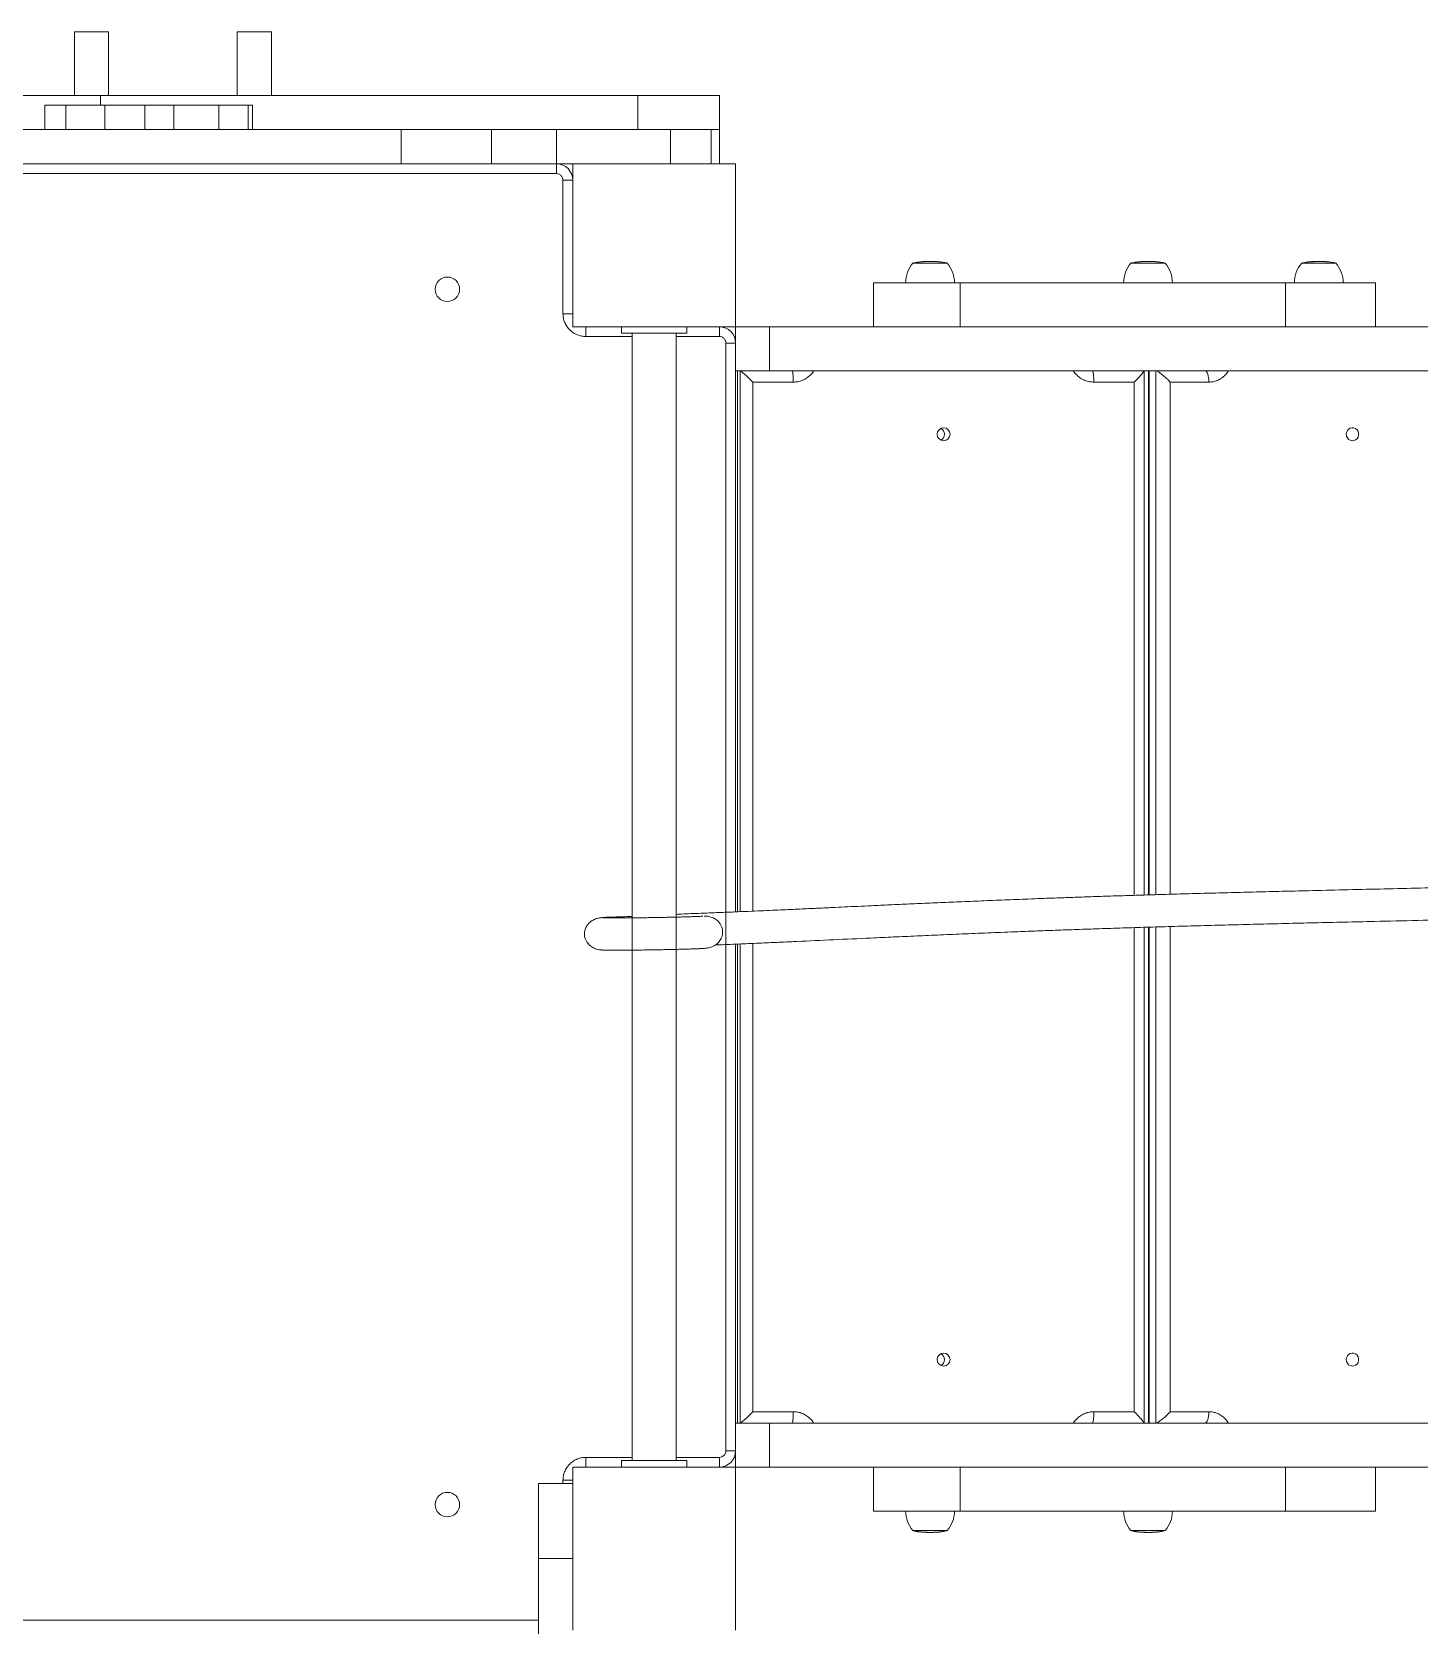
# Model space of a CAD drawing. Header units: millimetres. Extents: x -8465 to 5258, y -4560 to 4592.
# Drawn here: x 256 to 1108, y 2200 to 3178 of the extents above; entities that cross this region are included whole.
import ezdxf

# ---------------------------------------------------------------- set-up
doc = ezdxf.new("R2010")
doc.units = ezdxf.units.MM
doc.layers.add('DIKOM_ОБЪЕКТ', color=7, linetype='Continuous')

msp = doc.modelspace()

# ---------------------------------------------------------------- linework, layer by layer
at = {"layer": 'DIKOM_ОБЪЕКТ', "color": 7, "linetype": 'Continuous', "lineweight": 15}
for p, q in [((303.028, 3178.129), (282.028, 3178.129)), ((282.028, 3139.129), (282.028, 3178.129)), ((303.028, 3139.129), (303.028, 3178.129)), ((403.028, 3178.129), (382.028, 3178.129)), ((382.028, 3139.129), (382.028, 3178.129)), ((403.028, 3139.129), (403.028, 3178.129)), ((298.028, 3139.129), (248.028, 3139.129)), ((263.771, 3133.129), (263.771, 3118.129)), ((263.771, 3133.129), (276.843, 3133.129)), ((276.843, 3133.129), (276.843, 3118.129)), ((276.843, 3133.129), (300.632, 3133.129)), ((298.028, 3139.129), (628.028, 3139.129)), ((298.028, 3133.129), (298.028, 3139.129)), ((300.632, 3133.129), (300.632, 3118.129)), ((300.632, 3133.129), (325.19, 3133.129)), ((325.19, 3133.129), (325.19, 3118.129)), ((325.19, 3133.129), (343.059, 3133.129)), ((343.059, 3133.129), (343.059, 3118.129)), ((343.059, 3133.129), (370.773, 3133.129)), ((370.773, 3133.129), (370.773, 3118.129)), ((370.773, 3133.129), (388.66, 3133.129)), ((388.66, 3133.129), (388.66, 3118.129)), ((388.66, 3133.129), (391.349, 3133.129)), ((391.349, 3118.129), (391.349, 3133.129)), ((628.028, 3118.129), (628.028, 3139.129)), ((678.028, 3139.129), (628.028, 3139.129)), ((678.028, 3118.129), (678.028, 3139.129)), ((482.757, 3118.129), (-6.701, 3118.129)), ((482.757, 3097.129), (482.757, 3118.129)), ((482.757, 3118.129), (538.028, 3118.129)), ((538.028, 3097.129), (538.028, 3118.129)), ((578.028, 3118.129), (538.028, 3118.129)), ((578.028, 3097.129), (578.028, 3118.129)), ((578.028, 3118.129), (648.028, 3118.129)), ((648.028, 3097.129), (648.028, 3118.129)), ((648.028, 3118.129), (673.028, 3118.129)), ((678.028, 3118.129), (673.028, 3118.129)), ((673.028, 3097.129), (673.028, 3118.129)), ((678.028, 3097.129), (678.028, 3118.129)), ((578.028, 3091.129), (-101.972, 3091.129)), ((482.757, 3097.129), (-6.701, 3097.129)), ((482.757, 3097.129), (538.028, 3097.129)), ((578.028, 3097.129), (538.028, 3097.129)), ((578.028, 3097.129), (588.028, 3097.129)), ((578.028, 3091.129), (578.028, 3097.129)), ((588.028, 3097.129), (588.028, 2997.129)), ((688.028, 3097.129), (588.028, 3097.129)), ((688.028, 2997.129), (688.028, 3097.129)), ((582.028, 3005.129), (582.028, 3087.129)), ((582.028, 3087.129), (588.028, 3087.129)), ((818.211, 3036.129), (796.611, 3036.129)), ((799.46, 3036.673), (799.911, 3036.741)), ((799.897, 3036.665), (799.541, 3036.672)), ((800.522, 3036.758), (799.897, 3036.665)), ((799.911, 3036.741), (799.911, 3036.667)), ((799.999, 3036.743), (800.276, 3036.75)), ((800.276, 3036.75), (800.285, 3036.752)), ((800.276, 3036.75), (800.276, 3036.721)), ((800.285, 3036.752), (800.738, 3036.839)), ((800.285, 3036.752), (800.285, 3036.722)), ((801.053, 3036.895), (800.522, 3036.758)), ((800.908, 3036.872), (801.007, 3036.883)), ((802.531, 3036.989), (801.401, 3036.935)), ((801.783, 3036.956), (802.703, 3037.025)), ((802.717, 3037.026), (802.473, 3037.021)), ((803.234, 3037.048), (802.531, 3036.989)), ((802.594, 3037.038), (802.797, 3037.054)), ((802.703, 3037.025), (802.717, 3037.026)), ((802.703, 3037.025), (802.703, 3037.004)), ((802.717, 3037.026), (802.717, 3037.005)), ((802.797, 3037.054), (802.797, 3037.011)), ((802.931, 3037.052), (803.234, 3037.048)), ((804.052, 3037.137), (804.082, 3037.14)), ((806.393, 3037.182), (805.936, 3037.182)), ((806.753, 3037.182), (806.393, 3037.182)), ((807.813, 3037.182), (806.753, 3037.182)), ((806.935, 3037.181), (807.197, 3037.181)), ((808.864, 3037.182), (807.813, 3037.182)), ((808.721, 3037.181), (809.015, 3037.182)), ((810.269, 3037.145), (809.818, 3037.158)), ((811.532, 3037.083), (811.081, 3037.109)), ((811.36, 3037.086), (811.532, 3037.083)), ((814.593, 3036.788), (813.846, 3036.883)), ((815.095, 3036.71), (813.89, 3036.871)), ((814.979, 3036.712), (815.095, 3036.71)), ((952.053, 3036.129), (930.453, 3036.129)), ((933.306, 3036.673), (933.757, 3036.741)), ((933.721, 3036.665), (933.389, 3036.672)), ((934.347, 3036.758), (933.721, 3036.665)), ((933.757, 3036.741), (933.757, 3036.67)), ((933.846, 3036.743), (934.104, 3036.75)), ((934.104, 3036.75), (934.113, 3036.752)), ((934.104, 3036.75), (934.104, 3036.722)), ((934.113, 3036.752), (934.571, 3036.837)), ((934.113, 3036.752), (934.113, 3036.723)), ((934.893, 3036.895), (934.347, 3036.758)), ((934.755, 3036.872), (934.839, 3036.882)), ((935.193, 3036.93), (935.191, 3036.929)), ((936.357, 3036.989), (935.242, 3036.935)), ((935.641, 3036.957), (936.533, 3037.025)), ((936.547, 3037.026), (936.318, 3037.021)), ((937.061, 3037.048), (936.357, 3036.989)), ((936.432, 3037.038), (936.645, 3037.054)), ((936.533, 3037.025), (936.547, 3037.026)), ((936.533, 3037.025), (936.533, 3037.004)), ((936.547, 3037.026), (936.547, 3037.005)), ((936.645, 3037.054), (936.645, 3037.013)), ((936.776, 3037.052), (937.061, 3037.048)), ((937.89, 3037.137), (937.923, 3037.14)), ((940.228, 3037.182), (939.778, 3037.182)), ((940.587, 3037.182), (940.228, 3037.182)), ((941.647, 3037.182), (940.587, 3037.182)), ((940.786, 3037.181), (941.047, 3037.181)), ((942.707, 3037.182), (941.634, 3037.182)), ((942.56, 3037.181), (942.857, 3037.182)), ((944.101, 3037.145), (943.65, 3037.158)), ((945.365, 3037.083), (944.914, 3037.109)), ((945.199, 3037.086), (945.365, 3037.083)), ((948.431, 3036.788), (947.683, 3036.883)), ((948.931, 3036.71), (947.725, 3036.871)), ((948.815, 3036.712), (948.931, 3036.71)), ((1056.879, 3036.129), (1035.279, 3036.129)), ((1038.366, 3036.665), (1038.261, 3036.67)), ((1038.313, 3036.69), (1038.656, 3036.741)), ((1038.996, 3036.758), (1038.366, 3036.665)), ((1038.656, 3036.741), (1038.656, 3036.708)), ((1038.716, 3036.745), (1038.794, 3036.75)), ((1038.794, 3036.75), (1038.803, 3036.752)), ((1038.794, 3036.75), (1038.794, 3036.728)), ((1038.803, 3036.752), (1039.275, 3036.818)), ((1038.803, 3036.752), (1038.803, 3036.729)), ((1039.642, 3036.88), (1038.996, 3036.758)), ((1041.019, 3036.989), (1040.204, 3036.942)), ((1040.635, 3036.971), (1041.233, 3037.025)), ((1041.726, 3037.048), (1041.019, 3036.989)), ((1041.108, 3037.019), (1041.562, 3037.054)), ((1041.248, 3037.026), (1041.174, 3037.022)), ((1041.233, 3037.025), (1041.248, 3037.026)), ((1041.233, 3037.025), (1041.233, 3037.007)), ((1041.248, 3037.026), (1041.248, 3037.008)), ((1041.562, 3037.054), (1041.562, 3037.034)), ((1041.629, 3037.052), (1041.726, 3037.048)), ((1042.688, 3036.629), (1042.688, 3037.137)), ((1044.982, 3037.182), (1044.604, 3037.182)), ((1045.322, 3037.182), (1045.084, 3037.182)), ((1046.381, 3037.182), (1045.322, 3037.182)), ((1045.728, 3037.181), (1045.969, 3037.181)), ((1047.548, 3037.182), (1046.545, 3037.182)), ((1048.809, 3037.145), (1048.355, 3037.158)), ((1048.377, 3037.157), (1048.645, 3037.15)), ((1050.081, 3037.083), (1049.627, 3037.109)), ((1050.002, 3037.087), (1050.081, 3037.083)), ((1051.135, 3037.028), (1051.148, 3037.026)), ((1053.194, 3036.788), (1052.442, 3036.883)), ((1052.442, 3036.866), (1052.442, 3036.883)), ((1053.668, 3036.71), (1052.455, 3036.871)), ((1053.141, 3036.79), (1053.194, 3036.788)), ((1053.596, 3036.714), (1053.668, 3036.71)), ((772.602, 3024.129), (772.602, 2997.129)), ((772.602, 3024.129), (825.9, 3024.129)), ((825.9, 2997.129), (825.9, 3024.129)), ((825.9, 3024.129), (1025.705, 3024.129)), ((1025.705, 3024.129), (1025.705, 2997.129)), ((1025.705, 3024.129), (1080.888, 3024.129)), ((1080.888, 2997.129), (1080.888, 3024.129)), ((582.028, 3005.129), (588.028, 3005.129)), ((588.028, 2997.129), (688.028, 2997.129)), ((596.028, 2991.129), (596.028, 2997.129)), ((618.028, 2993.129), (618.028, 2997.129)), ((658.028, 2993.129), (618.028, 2993.129)), ((624.528, 2993.129), (624.528, 2301.129)), ((651.528, 2301.129), (651.528, 2993.129)), ((658.028, 2993.129), (658.028, 2997.129)), ((678.028, 2991.129), (678.028, 2997.129)), ((688.028, 2997.129), (688.028, 2970.129)), ((708.837, 2997.129), (688.028, 2997.129)), ((708.837, 2997.129), (708.837, 2970.129)), ((1910.374, 2997.129), (708.837, 2997.129)), ((624.528, 2991.129), (596.028, 2991.129)), ((678.028, 2991.129), (651.528, 2991.129)), ((682.028, 2307.129), (682.028, 2987.129)), ((682.028, 2987.129), (688.028, 2987.129)), ((688.028, 2970.129), (708.837, 2970.129)), ((688.028, 2637.946), (688.028, 2970.129)), ((689.13, 2970.073), (689.13, 2637.992)), ((689.185, 2637.994), (689.185, 2970.129)), ((690.824, 2970.129), (690.824, 2638.062)), ((708.837, 2970.129), (1910.374, 2970.129)), ((938.886, 2648.298), (938.886, 2970.073)), ((941.545, 2969.767), (941.545, 2648.378)), ((941.908, 2648.389), (941.908, 2970.129)), ((946.036, 2970.129), (946.036, 2648.511)), ((723.451, 2963.129), (698.651, 2963.129)), ((698.651, 2963.129), (698.651, 2638.395)), ((932.768, 2963.129), (907.967, 2963.129)), ((932.768, 2648.11), (932.768, 2963.129)), ((978.602, 2963.129), (954.896, 2963.129)), ((954.896, 2963.129), (954.896, 2648.769)), ((932.768, 2331.129), (932.768, 2628.3)), ((938.886, 2324.185), (938.886, 2628.488)), ((941.545, 2628.569), (941.545, 2324.491)), ((941.908, 2324.129), (941.908, 2628.58)), ((946.036, 2628.703), (946.036, 2324.129)), ((954.896, 2628.961), (954.896, 2331.129)), ((688.028, 2324.129), (688.028, 2618.129)), ((689.13, 2618.175), (689.13, 2324.185)), ((689.185, 2324.129), (689.185, 2618.177)), ((690.824, 2618.246), (690.824, 2324.129)), ((698.651, 2618.577), (698.651, 2331.129)), ((698.651, 2331.129), (723.451, 2331.129)), ((907.967, 2331.129), (932.768, 2331.129)), ((954.896, 2331.129), (978.602, 2331.129)), ((688.028, 2324.129), (688.028, 2297.129)), ((708.837, 2324.129), (688.028, 2324.129)), ((708.837, 2324.129), (708.837, 2297.129)), ((1910.374, 2324.129), (708.837, 2324.129)), ((596.028, 2303.129), (596.028, 2297.129)), ((596.028, 2303.129), (624.528, 2303.129)), ((618.028, 2297.129), (618.028, 2301.129)), ((658.028, 2301.129), (618.028, 2301.129)), ((651.528, 2303.129), (678.028, 2303.129)), ((658.028, 2297.129), (658.028, 2301.129)), ((678.028, 2303.129), (678.028, 2297.129)), ((682.028, 2307.129), (688.028, 2307.129)), ((582.028, 2289.129), (588.028, 2289.129)), ((582.028, 2287.129), (582.028, 2289.129)), ((688.028, 2297.129), (588.028, 2297.129)), ((588.028, 2297.129), (588.028, 2197.129)), ((688.028, 2297.129), (708.837, 2297.129)), ((688.028, 2197.129), (688.028, 2297.129)), ((708.837, 2297.129), (1910.374, 2297.129)), ((772.602, 2297.129), (772.602, 2270.129)), ((825.9, 2270.129), (825.9, 2297.129)), ((1025.705, 2297.129), (1025.705, 2270.129)), ((1080.888, 2270.129), (1080.888, 2297.129)), ((588.028, 2287.129), (567.028, 2287.129)), ((567.028, 2287.129), (567.028, 2241.116)), ((772.602, 2270.129), (825.9, 2270.129)), ((1025.705, 2270.129), (825.9, 2270.129)), ((1025.705, 2270.129), (1080.888, 2270.129)), ((796.611, 2258.129), (808.759, 2258.129)), ((799.953, 2257.516), (799.43, 2257.593)), ((799.541, 2257.591), (799.867, 2257.585)), ((799.867, 2257.585), (800.318, 2257.518)), ((799.953, 2257.508), (799.953, 2257.572)), ((800.318, 2257.518), (799.999, 2257.509)), ((800.056, 2257.501), (799.999, 2257.509)), ((801.194, 2257.363), (800.056, 2257.501)), ((800.142, 2257.491), (801.316, 2257.386)), ((801.316, 2257.386), (801.771, 2257.334)), ((801.45, 2257.35), (801.45, 2257.371)), ((801.459, 2257.349), (801.45, 2257.35)), ((801.459, 2257.349), (801.459, 2257.37)), ((801.553, 2257.323), (801.553, 2257.359)), ((802.065, 2257.269), (801.553, 2257.323)), ((801.771, 2257.334), (802.228, 2257.257)), ((802.355, 2257.245), (802.065, 2257.269)), ((802.473, 2257.234), (802.753, 2257.24)), ((802.767, 2257.211), (802.483, 2257.234)), ((802.753, 2257.24), (803.204, 2257.204)), ((802.767, 2257.211), (802.767, 2257.239)), ((803.204, 2257.204), (802.931, 2257.208)), ((804.008, 2257.121), (804.008, 2257.09)), ((805.936, 2257.077), (806.286, 2257.077)), ((806.449, 2257.077), (806.617, 2257.077)), ((806.617, 2257.077), (807.443, 2257.077)), ((808.119, 2257.077), (808.886, 2257.077)), ((808.759, 2258.129), (818.211, 2258.129)), ((809.789, 2257.095), (810.24, 2257.109)), ((810.902, 2257.138), (811.052, 2257.143)), ((811.052, 2257.143), (811.503, 2257.168)), ((811.503, 2257.168), (811.36, 2257.171)), ((813.802, 2257.368), (814.563, 2257.465)), ((813.808, 2257.374), (815.065, 2257.54)), ((815.065, 2257.54), (814.979, 2257.542)), ((930.453, 2258.129), (942.534, 2258.129)), ((933.797, 2257.517), (933.278, 2257.593)), ((933.389, 2257.591), (933.693, 2257.585)), ((933.693, 2257.585), (934.144, 2257.518)), ((933.797, 2257.508), (933.797, 2257.569)), ((933.904, 2257.501), (933.846, 2257.509)), ((934.144, 2257.518), (933.847, 2257.509)), ((935.027, 2257.363), (933.904, 2257.501)), ((934.006, 2257.489), (935.143, 2257.386)), ((935.143, 2257.386), (935.598, 2257.334)), ((935.28, 2257.35), (935.28, 2257.629)), ((935.289, 2257.349), (935.28, 2257.35)), ((935.289, 2257.349), (935.289, 2257.37)), ((935.386, 2257.323), (935.386, 2257.358)), ((935.914, 2257.269), (935.386, 2257.323)), ((935.598, 2257.334), (936.063, 2257.258)), ((936.195, 2257.246), (935.914, 2257.269)), ((936.318, 2257.234), (936.581, 2257.24)), ((936.617, 2257.211), (936.331, 2257.234)), ((936.581, 2257.24), (937.033, 2257.204)), ((936.617, 2257.211), (936.617, 2257.237)), ((937.033, 2257.204), (936.776, 2257.208)), ((937.85, 2257.121), (937.85, 2257.09)), ((939.778, 2257.077), (940.121, 2257.077)), ((940.298, 2257.077), (940.451, 2257.077)), ((940.451, 2257.077), (941.276, 2257.077)), ((941.95, 2257.077), (942.728, 2257.077)), ((942.534, 2258.129), (952.053, 2258.129)), ((943.622, 2257.095), (944.073, 2257.109)), ((944.741, 2257.138), (944.886, 2257.143)), ((944.886, 2257.143), (945.337, 2257.168)), ((945.337, 2257.168), (945.199, 2257.171)), ((947.64, 2257.368), (948.403, 2257.465)), ((947.645, 2257.374), (948.903, 2257.54)), ((948.903, 2257.54), (948.815, 2257.542)), ((588.028, 2241.116), (567.028, 2241.116)), ((567.028, 1981.973), (567.028, 2241.116)), ((-90.972, 2203.129), (567.028, 2203.129))]:
    msp.add_line(p, q, dxfattribs=at)
at = {"layer": 'DIKOM_ОБЪЕКТ', "color": 7, "linetype": 'Continuous', "lineweight": 15, "flags": 128}
for points in [[(801.334, 3036.928), (801.333, 3036.928), (801.333, 3036.928), (801.333, 3036.928), (801.332, 3036.928), (801.332, 3036.928), (801.332, 3036.928), (801.332, 3036.928), (801.331, 3036.927)], [(807.78, 3037.182), (808.668, 3037.181), (808.702, 3037.181)], [(722.569, 2970.129), (722.741, 2969.995), (722.907, 2969.596), (723.059, 2968.949), (723.193, 2968.079), (723.303, 2967.018), (723.384, 2965.808), (723.434, 2964.495), (723.451, 2963.129)], [(907.967, 2963.129), (907.951, 2964.495), (907.9, 2965.808), (907.819, 2967.018), (907.709, 2968.079), (907.575, 2968.949), (907.423, 2969.596), (907.257, 2969.995), (907.085, 2970.129)], [(976.379, 2970.129), (976.813, 2969.995), (977.23, 2969.596), (977.614, 2968.949), (977.951, 2968.079), (978.228, 2967.018), (978.433, 2965.808), (978.559, 2964.495), (978.602, 2963.129)], [(1062.996, 2931.129), (1063.165, 2932.308), (1063.655, 2933.382), (1064.424, 2934.256), (1065.403, 2934.853), (1066.506, 2935.118), (1067.633, 2935.029), (1068.686, 2934.593), (1069.569, 2933.85), (1070.206, 2932.865), (1070.54, 2931.725), (1070.54, 2930.533), (1070.206, 2929.394), (1069.569, 2928.408), (1068.686, 2927.665), (1067.633, 2927.229), (1066.506, 2927.14), (1065.403, 2927.406), (1064.424, 2928.002), (1063.655, 2928.876), (1063.165, 2929.95), (1062.996, 2931.129)], [(1062.996, 2363.129), (1063.165, 2364.308), (1063.655, 2365.382), (1064.424, 2366.256), (1065.403, 2366.853), (1066.506, 2367.118), (1067.633, 2367.029), (1068.686, 2366.593), (1069.569, 2365.85), (1070.206, 2364.865), (1070.54, 2363.725), (1070.54, 2362.533), (1070.206, 2361.394), (1069.569, 2360.408), (1068.686, 2359.665), (1067.633, 2359.229), (1066.506, 2359.14), (1065.403, 2359.406), (1064.424, 2360.002), (1063.655, 2360.876), (1063.165, 2361.95), (1062.996, 2363.129)], [(723.451, 2331.129), (723.434, 2329.764), (723.384, 2328.45), (723.303, 2327.24), (723.193, 2326.179), (723.059, 2325.309), (722.907, 2324.662), (722.741, 2324.264), (722.569, 2324.129)], [(907.967, 2331.129), (907.951, 2329.764), (907.9, 2328.45), (907.819, 2327.24), (907.709, 2326.179), (907.575, 2325.309), (907.423, 2324.662), (907.257, 2324.264), (907.085, 2324.129)], [(978.602, 2331.129), (978.559, 2329.764), (978.433, 2328.45), (978.228, 2327.24), (977.951, 2326.179), (977.614, 2325.309), (977.23, 2324.662), (976.813, 2324.264), (976.379, 2324.129)]]:
    msp.add_lwpolyline(points, dxfattribs=at)
at = {"layer": 'DIKOM_ОБЪЕКТ', "color": 7, "linetype": 'Continuous', "lineweight": 15}
for centre, radius in [((511.028, 3020.129), 7.5), ((815.732, 2931.123), 3.99), ((815.732, 2363.123), 3.99), ((511.028, 2274.129), 7.5)]:
    msp.add_circle(centre, radius, dxfattribs=at)
for centre, radius, start, end in [((578.028, 3087.129), 10, 0, 90), ((811.088, 3023.969), 18.677, 139.378843, 179.509067), ((805.936, 2995.346), 41.836, 98.798533, 102.879622), ((805.936, 2995.346), 41.836, 97.142968, 98.163952), ((805.936, 2995.346), 41.836, 96.319882, 96.640781), ((805.936, 2995.346), 41.836, 94.750336, 95.701268), ((805.936, 2995.346), 41.836, 93.159912, 94.120659), ((805.936, 2995.346), 41.836, 90, 92.537304), ((808.886, 2995.346), 41.836, 87.237962, 88.367348), ((808.886, 2995.346), 41.836, 85.587404, 86.60803), ((808.886, 2995.346), 41.836, 82.255562, 84.947129), ((808.886, 2995.346), 41.836, 77.120378, 81.619103), ((803.734, 3023.969), 18.677, 0.490933, 40.621157), ((944.93, 3023.969), 18.677, 139.378843, 179.509067), ((939.778, 2995.346), 41.836, 98.790276, 102.879622), ((939.778, 2995.346), 41.836, 97.155172, 98.156144), ((939.778, 2995.346), 41.836, 96.294747, 96.652073), ((939.778, 2995.346), 41.836, 94.745152, 95.678508), ((939.778, 2995.346), 41.836, 93.161536, 94.115979), ((939.778, 2995.346), 41.836, 90, 92.539019), ((942.728, 2995.346), 41.836, 87.241595, 88.370165), ((942.728, 2995.346), 41.836, 85.597801, 86.612166), ((942.728, 2995.346), 41.836, 82.263003, 84.95991), ((942.728, 2995.346), 41.836, 77.120378, 81.627032), ((937.576, 3023.969), 18.677, 0.490933, 40.621157), ((1049.756, 3023.969), 18.677, 139.378843, 179.509067), ((1044.604, 2995.346), 41.836, 98.726562, 102.879622), ((1044.604, 2995.346), 41.836, 97.323229, 98.095763), ((1044.604, 2995.346), 41.836, 96.039969, 96.814617), ((1044.604, 2995.346), 41.836, 94.705074, 95.447943), ((1044.604, 2995.346), 41.836, 93.19471, 94.079866), ((1044.604, 2995.346), 41.836, 90, 92.591556), ((1047.554, 2995.346), 41.836, 87.269606, 88.391923), ((1047.554, 2995.346), 41.836, 85.72996, 86.644142), ((1047.554, 2995.346), 41.836, 82.320554, 85.101336), ((1047.554, 2995.346), 41.836, 77.120378, 81.688349), ((1042.402, 3023.969), 18.677, 0.490933, 40.621157), ((678.028, 2987.129), 10, 0, 90), ((812.266, 2931.129), 4.011, 295.734311, 64.265689), ((812.266, 2363.129), 4.011, 295.734167, 64.265833), ((678.028, 2307.129), 10, 270, 0), ((811.088, 2270.289), 18.677, 180.490933, 220.621157), ((803.734, 2270.289), 18.677, 319.378843, 359.509067), ((944.93, 2270.289), 18.677, 180.490933, 220.621157), ((937.576, 2270.289), 18.677, 319.378843, 359.509067), ((805.936, 2298.912), 41.836, 257.120378, 261.200523), ((805.936, 2298.912), 41.836, 261.838045, 262.035897), ((805.936, 2298.912), 41.836, 262.568337, 264.35679), ((805.936, 2298.912), 41.836, 264.914198, 265.251497), ((805.936, 2298.912), 41.836, 265.87929, 266.754483), ((805.936, 2298.912), 41.836, 267.472784, 270), ((808.886, 2298.912), 41.836, 270, 271.002704), ((808.886, 2298.912), 41.836, 271.63047, 272.761455), ((808.886, 2298.912), 41.836, 273.391047, 274.507541), ((808.886, 2298.912), 41.836, 275.173499, 277.74519), ((808.886, 2298.912), 41.836, 278.380494, 282.879622), ((939.778, 2298.912), 41.836, 257.120378, 261.208772), ((939.778, 2298.912), 41.836, 261.845753, 262.06615), ((939.778, 2298.912), 41.836, 262.597457, 264.346974), ((939.778, 2298.912), 41.836, 264.905269, 265.25663), ((939.778, 2298.912), 41.836, 265.883977, 266.754977), ((939.778, 2298.912), 41.836, 267.428341, 270), ((942.728, 2298.912), 41.836, 270, 271.000378), ((942.728, 2298.912), 41.836, 271.627687, 272.757787), ((942.728, 2298.912), 41.836, 273.386922, 274.495199), ((942.728, 2298.912), 41.836, 275.145624, 277.737743), ((942.728, 2298.912), 41.836, 278.372558, 282.879622)]:
    msp.add_arc(centre, radius, start, end, dxfattribs=at)
for centre, major_axis, ratio, start_param, end_param in [((696.13, 2963.129), (6.986, -6.986), 0.0632813, 3.0783956, 3.2047897), ((697.768, 2963.129), (6.986, -6.986), 0.0632813, 1.5075993, 3.0783956), ((931.886, 2963.129), (6.986, 6.986), 0.0632813, 4.775586, 6.3463824), ((948.545, 2963.129), (6.909, -6.909), 0.1629866, 2.9800267, 3.3031586), ((952.673, 2963.129), (6.909, -6.909), 0.1629866, 1.4092304, 2.9800267), ((697.768, 2331.129), (6.986, 6.986), 0.0632813, 3.2047897, 4.775586), ((931.886, 2331.129), (6.986, -6.986), 0.0632813, 6.2199882, 7.7907846), ((952.673, 2331.129), (6.909, 6.909), 0.1629866, 3.3031586, 4.873955), ((696.13, 2331.129), (6.986, 6.986), 0.0632813, 3.0783956, 3.2047897), ((948.545, 2331.129), (6.909, 6.909), 0.1629866, 2.9800267, 3.3031586)]:
    msp.add_ellipse(centre, major_axis=major_axis, ratio=ratio, start_param=start_param, end_param=end_param, dxfattribs=at)
for points, knots in [([(582.028, 3087.129), (581.975, 3087.632), (581.892, 3088.406), (581.394, 3089.338), (580.877, 3089.978), (580.236, 3090.495), (579.305, 3090.994), (578.531, 3091.076), (578.028, 3091.129)], [0, 0, 0, 0, 0.2394575, 0.3683627, 0.5000036, 0.6316416, 0.7605425, 1, 1, 1, 1]), ([(801.1, 3036.901), (801.094, 3036.9), (801.079, 3036.899), (801.063, 3036.897), (801.053, 3036.895)], [0, 0, 0, 0, 0.3673382, 1, 1, 1, 1]), ([(803.601, 3037.114), (803.591, 3037.115), (803.574, 3037.116), (803.791, 3037.125), (804.002, 3037.132), (804.078, 3037.134)], [0, 0, 0, 0, 0.474562, 0.8099589, 1, 1, 1, 1]), ([(805.491, 3037.158), (805.294, 3037.152), (804.899, 3037.142), (804.365, 3037.127), (803.956, 3037.118), (803.696, 3037.113), (803.632, 3037.114), (803.601, 3037.114)], [0, 0, 0, 0, 0.2120468, 0.4264676, 0.6117464, 0.8096927, 1, 1, 1, 1]), ([(805.435, 3037.165), (805.256, 3037.161), (804.947, 3037.153), (804.555, 3037.144), (804.265, 3037.138), (804.111, 3037.137), (804.069, 3037.137), (804.052, 3037.137)], [0, 0, 0, 0, 0.2539006, 0.4390917, 0.6240265, 0.848268, 1, 1, 1, 1]), ([(806.476, 3037.18), (806.472, 3037.181), (806.466, 3037.182), (806.258, 3037.181), (805.971, 3037.177), (805.676, 3037.171), (805.49, 3037.166), (805.435, 3037.165)], [0, 0, 0, 0, 0.2532774, 0.4658118, 0.6779624, 0.9041294, 1, 1, 1, 1]), ([(806.758, 3037.181), (806.664, 3037.181), (806.478, 3037.18), (806.012, 3037.17), (805.665, 3037.162), (805.491, 3037.158)], [0, 0, 0, 0, 0.3361935, 0.6671648, 1, 1, 1, 1]), ([(808.721, 3037.181), (808.663, 3037.181), (808.377, 3037.181), (808.009, 3037.182), (807.628, 3037.182), (807.476, 3037.18), (807.406, 3037.18)], [0, 0, 0, 0, 0.1307594, 0.6537958, 0.8397669, 1, 1, 1, 1]), ([(808.04, 3037.179), (807.908, 3037.18), (807.697, 3037.18), (807.485, 3037.18), (807.406, 3037.18)], [0, 0, 0, 0, 0.6239196, 1, 1, 1, 1]), ([(809.609, 3037.175), (809.515, 3037.177), (809.046, 3037.184), (808.523, 3037.183), (808.094, 3037.18), (808.04, 3037.179)], [0, 0, 0, 0, 0.1794013, 0.8969826, 1, 1, 1, 1]), ([(809.818, 3037.158), (809.794, 3037.162), (809.725, 3037.172), (809.655, 3037.174), (809.609, 3037.175)], [0, 0, 0, 0, 0.3439058, 1, 1, 1, 1]), ([(810.078, 3037.156), (810.125, 3037.158), (810.189, 3037.16), (810.253, 3037.148), (810.269, 3037.145)], [0, 0, 0, 0, 0.7455405, 1, 1, 1, 1]), ([(811.081, 3037.109), (811.048, 3037.117), (810.989, 3037.13), (810.929, 3037.126), (810.902, 3037.124)], [0, 0, 0, 0, 0.5493878, 1, 1, 1, 1]), ([(813.89, 3036.871), (813.653, 3036.898), (813.28, 3036.94), (812.786, 3036.992), (812.43, 3037.028), (812.182, 3037.052), (812.124, 3037.056), (812.106, 3037.057)], [0, 0, 0, 0, 0.3046331, 0.4779143, 0.6511161, 0.8939996, 1, 1, 1, 1]), ([(813.846, 3036.883), (813.685, 3036.901), (813.429, 3036.93), (813.078, 3036.968), (812.807, 3036.996), (812.562, 3037.021), (812.478, 3037.027), (812.449, 3037.028), (812.445, 3037.028)], [0, 0, 0, 0, 0.2300793, 0.3673633, 0.5056043, 0.6898188, 0.9568852, 1, 1, 1, 1]), ([(934.933, 3036.9), (934.93, 3036.9), (934.917, 3036.898), (934.904, 3036.897), (934.893, 3036.895)], [0, 0, 0, 0, 0.2346567, 1, 1, 1, 1]), ([(937.439, 3037.114), (937.431, 3037.115), (937.418, 3037.116), (937.625, 3037.124), (937.818, 3037.131), (937.878, 3037.133)], [0, 0, 0, 0, 0.4951231, 0.8450407, 1, 1, 1, 1]), ([(939.319, 3037.158), (939.122, 3037.152), (938.727, 3037.142), (938.195, 3037.127), (937.788, 3037.118), (937.531, 3037.113), (937.469, 3037.114), (937.439, 3037.114)], [0, 0, 0, 0, 0.2120477, 0.4264545, 0.6117471, 0.8096902, 1, 1, 1, 1]), ([(939.266, 3037.165), (939.087, 3037.161), (938.777, 3037.153), (938.387, 3037.144), (938.099, 3037.138), (937.947, 3037.137), (937.907, 3037.137), (937.89, 3037.137)], [0, 0, 0, 0, 0.253908, 0.4391131, 0.6240291, 0.8482677, 1, 1, 1, 1]), ([(940.315, 3037.18), (940.311, 3037.181), (940.303, 3037.182), (940.091, 3037.181), (939.802, 3037.177), (939.507, 3037.171), (939.321, 3037.166), (939.266, 3037.165)], [0, 0, 0, 0, 0.2564477, 0.468086, 0.679346, 0.9045361, 1, 1, 1, 1]), ([(940.592, 3037.181), (940.497, 3037.181), (940.309, 3037.18), (939.84, 3037.17), (939.493, 3037.162), (939.319, 3037.158)], [0, 0, 0, 0, 0.3368295, 0.6674964, 1, 1, 1, 1]), ([(942.56, 3037.181), (942.503, 3037.181), (942.214, 3037.181), (941.843, 3037.182), (941.459, 3037.182), (941.306, 3037.18), (941.235, 3037.18)], [0, 0, 0, 0, 0.13076, 0.6537919, 0.8397629, 1, 1, 1, 1]), ([(941.871, 3037.179), (941.739, 3037.18), (941.527, 3037.18), (941.315, 3037.18), (941.235, 3037.18)], [0, 0, 0, 0, 0.6238271, 1, 1, 1, 1]), ([(941.629, 3037.182), (941.924, 3037.182), (942.228, 3037.181), (942.532, 3037.181), (942.541, 3037.181)], [0, 0, 0, 0, 0.9683963, 1, 1, 1, 1]), ([(943.451, 3037.175), (943.357, 3037.177), (942.884, 3037.184), (942.357, 3037.183), (941.925, 3037.18), (941.871, 3037.179)], [0, 0, 0, 0, 0.1793937, 0.896974, 1, 1, 1, 1]), ([(943.65, 3037.158), (943.627, 3037.162), (943.561, 3037.172), (943.495, 3037.174), (943.451, 3037.175)], [0, 0, 0, 0, 0.3439036, 1, 1, 1, 1]), ([(943.917, 3037.156), (943.963, 3037.158), (944.025, 3037.16), (944.086, 3037.148), (944.101, 3037.145)], [0, 0, 0, 0, 0.7483077, 1, 1, 1, 1]), ([(944.914, 3037.109), (944.883, 3037.117), (944.825, 3037.131), (944.768, 3037.126), (944.741, 3037.124)], [0, 0, 0, 0, 0.5410476, 1, 1, 1, 1]), ([(947.725, 3036.871), (947.487, 3036.898), (947.115, 3036.94), (946.622, 3036.992), (946.267, 3037.028), (946.017, 3037.052), (945.96, 3037.056), (945.941, 3037.057)], [0, 0, 0, 0, 0.3007213, 0.4717981, 0.642785, 0.8825413, 1, 1, 1, 1]), ([(947.683, 3036.883), (947.523, 3036.901), (947.266, 3036.93), (946.916, 3036.968), (946.646, 3036.996), (946.403, 3037.021), (946.322, 3037.027), (946.293, 3037.028), (946.289, 3037.028)], [0, 0, 0, 0, 0.2300587, 0.3673586, 0.5056029, 0.6898159, 0.9568815, 1, 1, 1, 1]), ([(1043.995, 3037.158), (1043.798, 3037.152), (1043.403, 3037.142), (1042.889, 3037.127), (1042.51, 3037.118), (1042.288, 3037.113), (1042.252, 3037.114), (1042.234, 3037.114)], [0, 0, 0, 0, 0.2120445, 0.4264629, 0.6117431, 0.8096934, 1, 1, 1, 1]), ([(1042.256, 3037.115), (1042.267, 3037.116), (1042.288, 3037.117), (1042.483, 3037.123), (1042.655, 3037.129), (1042.686, 3037.13)], [0, 0, 0, 0, 0.4717988, 0.9036404, 1, 1, 1, 1]), ([(1043.971, 3037.165), (1043.792, 3037.161), (1043.483, 3037.153), (1043.109, 3037.144), (1042.844, 3037.138), (1042.719, 3037.137), (1042.697, 3037.137), (1042.688, 3037.137)], [0, 0, 0, 0, 0.2539013, 0.439087, 0.6240238, 0.8482684, 1, 1, 1, 1]), ([(1045.111, 3037.18), (1045.095, 3037.181), (1045.067, 3037.182), (1044.824, 3037.181), (1044.517, 3037.177), (1044.214, 3037.171), (1044.027, 3037.166), (1043.971, 3037.165)], [0, 0, 0, 0, 0.273341, 0.4801482, 0.6866125, 0.9066932, 1, 1, 1, 1]), ([(1045.335, 3037.181), (1045.226, 3037.181), (1045.014, 3037.18), (1044.522, 3037.17), (1044.171, 3037.162), (1043.995, 3037.158)], [0, 0, 0, 0, 0.3424321, 0.6702909, 1, 1, 1, 1]), ([(1045.097, 3037.181), (1045.145, 3037.181), (1045.332, 3037.182), (1045.525, 3037.174), (1045.571, 3037.171), (1045.592, 3037.17)], [0, 0, 0, 0, 0.1482527, 0.5888892, 1, 1, 1, 1]), ([(1045.874, 3037.181), (1045.894, 3037.182), (1045.943, 3037.182), (1046.007, 3037.181), (1046.051, 3037.181), (1046.066, 3037.181)], [0, 0, 0, 0, 0.3224967, 0.7596125, 1, 1, 1, 1]), ([(1047.361, 3037.181), (1047.298, 3037.181), (1046.986, 3037.181), (1046.584, 3037.182), (1046.168, 3037.182), (1046.003, 3037.18), (1045.926, 3037.18)], [0, 0, 0, 0, 0.1307576, 0.6537925, 0.83977, 1, 1, 1, 1]), ([(1046.565, 3037.179), (1046.433, 3037.18), (1046.219, 3037.18), (1046.006, 3037.18), (1045.926, 3037.18)], [0, 0, 0, 0, 0.6239272, 1, 1, 1, 1]), ([(1046.497, 3037.182), (1046.513, 3037.182), (1046.795, 3037.182), (1047.076, 3037.182), (1047.342, 3037.181)], [0, 0, 0, 0, 0.0577279, 1, 1, 1, 1]), ([(1048.277, 3037.175), (1048.174, 3037.177), (1047.663, 3037.184), (1047.092, 3037.183), (1046.624, 3037.18), (1046.565, 3037.179)], [0, 0, 0, 0, 0.1793885, 0.89697, 1, 1, 1, 1]), ([(1047.361, 3037.181), (1047.362, 3037.181), (1047.47, 3037.181), (1047.577, 3037.181), (1047.682, 3037.182)], [0, 0, 0, 0, 0.0155496, 1, 1, 1, 1]), ([(1048.355, 3037.158), (1048.346, 3037.162), (1048.32, 3037.172), (1048.294, 3037.174), (1048.277, 3037.175)], [0, 0, 0, 0, 0.3439039, 1, 1, 1, 1]), ([(1048.645, 3037.15), (1048.655, 3037.153), (1048.703, 3037.171), (1048.758, 3037.169), (1048.803, 3037.147), (1048.809, 3037.145)], [0, 0, 0, 0, 0.1776653, 0.8883944, 1, 1, 1, 1]), ([(1049.627, 3037.109), (1049.614, 3037.116), (1049.588, 3037.132), (1049.561, 3037.126), (1049.547, 3037.123)], [0, 0, 0, 0, 0.4616483, 1, 1, 1, 1]), ([(1052.455, 3036.871), (1052.215, 3036.898), (1051.84, 3036.94), (1051.362, 3036.992), (1051.025, 3037.028), (1050.749, 3037.058), (1050.705, 3037.062), (1050.681, 3037.065)], [0, 0, 0, 0, 0.2554009, 0.4006683, 0.5458738, 0.7494944, 1, 1, 1, 1]), ([(1052.442, 3036.883), (1052.281, 3036.901), (1052.023, 3036.93), (1051.679, 3036.968), (1051.424, 3036.996), (1051.205, 3037.021), (1051.15, 3037.027), (1051.137, 3037.028), (1051.135, 3037.028)], [0, 0, 0, 0, 0.230062, 0.3673677, 0.5055951, 0.6898182, 0.9568852, 1, 1, 1, 1]), ([(596.028, 2991.129), (595.174, 2991.175), (593.415, 2991.268), (590.806, 2992.047), (588.297, 2993.339), (586.058, 2995.16), (584.237, 2997.398), (582.946, 2999.907), (582.167, 3002.516), (582.073, 3004.275), (582.028, 3005.129)], [0, 0, 0, 0, 0.1165168, 0.2400115, 0.3686413, 0.5, 0.6313597, 0.7599889, 0.8834846, 1, 1, 1, 1]), ([(682.028, 2987.129), (681.975, 2987.632), (681.892, 2988.406), (681.394, 2989.338), (680.877, 2989.978), (680.236, 2990.495), (679.305, 2990.994), (678.531, 2991.076), (678.028, 2991.129)], [0, 0, 0, 0, 0.2394578, 0.3683589, 0.5, 0.6316411, 0.7605422, 1, 1, 1, 1]), ([(736.013, 2970.129), (735.978, 2970.06), (735.478, 2969.072), (734.012, 2967.468), (731.678, 2965.491), (728.999, 2964.114), (726.229, 2963.278), (724.359, 2963.178), (723.451, 2963.129)], [0, 0, 0, 0, 0.0155377, 0.2203634, 0.4251885, 0.6257572, 0.8183205, 1, 1, 1, 1]), ([(907.967, 2963.129), (907.06, 2963.178), (905.19, 2963.278), (902.42, 2964.114), (899.741, 2965.491), (897.407, 2967.468), (895.94, 2969.072), (895.441, 2970.06), (895.406, 2970.129)], [0, 0, 0, 0, 0.1816794, 0.3742426, 0.5748112, 0.7796376, 0.9844632, 1, 1, 1, 1]), ([(990.61, 2970.129), (990.576, 2970.06), (990.098, 2969.072), (988.697, 2967.468), (986.466, 2965.491), (983.905, 2964.114), (981.257, 2963.278), (979.47, 2963.178), (978.602, 2963.129)], [0, 0, 0, 0, 0.0155389, 0.2203646, 0.42519, 0.6257597, 0.8183216, 1, 1, 1, 1]), ([(1832.685, 2675.888), (1828.947, 2675.724), (1821.649, 2675.405), (1810.945, 2674.937), (1800.734, 2674.493), (1791.006, 2674.071), (1781.755, 2673.672), (1772.981, 2673.297), (1764.892, 2672.953), (1757.471, 2672.639), (1750.701, 2672.355), (1744.349, 2672.091), (1738.423, 2671.846), (1732.931, 2671.62), (1723.588, 2671.239), (1709.935, 2670.69), (1691.305, 2669.958), (1671.241, 2669.193), (1649.691, 2668.396), (1626.781, 2667.573), (1603.18, 2666.745), (1578.976, 2665.915), (1553.753, 2665.065), (1527.556, 2664.196), (1500.43, 2663.307), (1472.949, 2662.414), (1445.228, 2661.52), (1417.073, 2660.623), (1392.208, 2659.847), (1370.791, 2659.195), (1353.092, 2658.666), (1335.036, 2658.138), (1316.587, 2657.612), (1297.712, 2657.088), (1278.375, 2656.567), (1258.542, 2656.049), (1238.068, 2655.532), (1216.902, 2655.018), (1195.105, 2654.505), (1172.937, 2653.996), (1150.501, 2653.488), (1128.037, 2652.985), (1105.649, 2652.481), (1083.439, 2651.978), (1061.401, 2651.471), (1041.41, 2651.001), (1023.498, 2650.568), (1007.636, 2650.176), (992.159, 2649.782), (977.131, 2649.387), (962.619, 2648.99), (948.692, 2648.593), (935.42, 2648.195), (922.762, 2647.797), (910.677, 2647.4), (899.121, 2647.004), (888.049, 2646.609), (875.639, 2646.151), (862.123, 2645.631), (847.641, 2645.052), (833.712, 2644.479), (820.297, 2643.911), (807.326, 2643.348), (794.816, 2642.794), (782.81, 2642.252), (772.27, 2641.769), (763.065, 2641.345), (755.077, 2640.974), (748.533, 2640.67), (743.192, 2640.421), (738.83, 2640.219), (734.004, 2639.994), (728.709, 2639.748), (723.037, 2639.486), (716.965, 2639.207), (710.468, 2638.914), (703.385, 2638.6), (695.636, 2638.264), (687.121, 2637.906), (679.067, 2637.58), (671.639, 2637.29), (665.179, 2637.042), (658.934, 2636.79), (654.289, 2636.583), (652.189, 2636.467), (651.528, 2636.43)], [0, 0, 0, 0, 0.0128123, 0.0250153, 0.0366075, 0.047588, 0.0579563, 0.0677126, 0.0768572, 0.0847029, 0.0920359, 0.0988567, 0.1051663, 0.1109653, 0.116256, 0.1345347, 0.1531377, 0.1720679, 0.1926255, 0.2131896, 0.233759, 0.2543459, 0.2749424, 0.2968055, 0.3187, 0.3406571, 0.362677, 0.3847125, 0.4067528, 0.4197249, 0.4326739, 0.4455936, 0.4584793, 0.4713316, 0.4841556, 0.4969614, 0.5097621, 0.5227937, 0.5358477, 0.5489434, 0.5620861, 0.5752732, 0.5882662, 0.6012943, 0.6143468, 0.6273908, 0.6372483, 0.6470768, 0.6568725, 0.6666356, 0.6763722, 0.6860949, 0.6958231, 0.7055732, 0.715351, 0.7251603, 0.7349995, 0.7448621, 0.7596747, 0.7744662, 0.7892011, 0.8038872, 0.818538, 0.8331527, 0.8474433, 0.8612897, 0.8713424, 0.881153, 0.8907281, 0.8955462, 0.9009304, 0.9068816, 0.9134012, 0.9204888, 0.9277226, 0.9354621, 0.9437051, 0.9524495, 0.9616947, 0.971443, 0.9775364, 0.9838138, 0.9902737, 0.9969385, 1, 1, 1, 1]), ([(675.578, 2617.63), (677.489, 2617.705), (681.755, 2617.873), (687.936, 2618.125), (694.467, 2618.398), (700.729, 2618.666), (706.714, 2618.928), (712.087, 2619.168), (716.915, 2619.386), (721.369, 2619.589), (731.826, 2620.07), (748.26, 2620.837), (767.941, 2621.751), (784.963, 2622.53), (799.183, 2623.17), (813.813, 2623.813), (828.965, 2624.463), (844.76, 2625.119), (859.583, 2625.715), (873.357, 2626.25), (885.916, 2626.719), (899.084, 2627.192), (912.941, 2627.666), (927.28, 2628.132), (942.114, 2628.59), (957.468, 2629.038), (973.623, 2629.486), (990.461, 2629.932), (1007.785, 2630.374), (1025.486, 2630.811), (1043.466, 2631.243), (1061.742, 2631.672), (1082.862, 2632.16), (1106.829, 2632.703), (1133.543, 2633.302), (1160.154, 2633.9), (1186.487, 2634.5), (1210.574, 2635.061), (1232.347, 2635.586), (1251.852, 2636.072), (1270.887, 2636.563), (1289.477, 2637.057), (1307.645, 2637.555), (1326.47, 2638.084), (1345.89, 2638.645), (1365.86, 2639.237), (1385.403, 2639.829), (1407.322, 2640.507), (1431.481, 2641.27), (1457.822, 2642.115), (1483.869, 2642.958), (1509.673, 2643.798), (1536.739, 2644.688), (1564.925, 2645.628), (1594.014, 2646.617), (1618.41, 2647.466), (1638.199, 2648.17), (1653.492, 2648.724), (1667.907, 2649.257), (1678.74, 2649.666), (1686.372, 2649.957), (1691.112, 2650.14), (1695.936, 2650.327), (1701.052, 2650.527), (1706.64, 2650.747), (1712.589, 2650.983), (1718.872, 2651.235), (1725.46, 2651.5), (1732.454, 2651.785), (1739.842, 2652.089), (1747.946, 2652.424), (1756.782, 2652.794), (1766.368, 2653.199), (1776.414, 2653.626), (1786.917, 2654.077), (1797.883, 2654.552), (1809.318, 2655.049), (1821.241, 2655.569), (1829.348, 2655.924), (1833.492, 2656.106)], [0, 0, 0, 0, 0.0058674, 0.0130998, 0.0199248, 0.0275199, 0.0345396, 0.0409831, 0.0468497, 0.0522052, 0.0574915, 0.085997, 0.1148191, 0.1320773, 0.1493368, 0.1666104, 0.1839138, 0.2012755, 0.2187191, 0.2308749, 0.2430188, 0.2551289, 0.2671908, 0.2792021, 0.2904651, 0.3017126, 0.3129739, 0.3242706, 0.3356103, 0.346791, 0.3580081, 0.3692481, 0.3804924, 0.3965305, 0.4125307, 0.4284795, 0.4443648, 0.4601827, 0.4726687, 0.4851423, 0.4976244, 0.5101306, 0.5226684, 0.5352299, 0.5500665, 0.5649362, 0.5798322, 0.5947509, 0.6160958, 0.6374308, 0.6587009, 0.6799226, 0.7011097, 0.7262404, 0.7513411, 0.7764303, 0.7911482, 0.8053977, 0.8191218, 0.8323266, 0.8371241, 0.8418499, 0.8465618, 0.8517364, 0.8574796, 0.8637924, 0.870267, 0.8772497, 0.8847414, 0.8927432, 0.901256, 0.9113614, 0.9221056, 0.9334895, 0.9455135, 0.9581776, 0.9714811, 0.9854227, 1, 1, 1, 1]), ([(606.157, 2634.43), (605.16, 2634.344), (603.194, 2634.174), (600.548, 2633.093), (598.534, 2631.68), (597.231, 2630.274), (596.387, 2629.006), (595.581, 2627.337), (595.062, 2625.03), (595.287, 2622.729), (595.866, 2620.953), (596.658, 2619.392), (598.112, 2617.587), (600.419, 2615.892), (603.389, 2614.72), (605.543, 2614.597), (606.623, 2614.535)], [0, 0, 0, 0, 0.090385, 0.178197, 0.2539702, 0.310166, 0.3487683, 0.3883746, 0.4737467, 0.553801, 0.5893537, 0.6378284, 0.7092225, 0.7990526, 0.8991841, 1, 1, 1, 1]), ([(624.528, 2635.114), (623.43, 2635.088), (620.559, 2635.021), (616.432, 2634.904), (612.299, 2634.77), (608.956, 2634.636), (606.535, 2634.508), (605.064, 2634.392), (604.936, 2634.327), (604.875, 2634.296)], [0, 0, 0, 0, 0.0940035, 0.2459663, 0.3985517, 0.5518378, 0.7057526, 0.8603719, 1, 1, 1, 1]), ([(667.799, 2635.314), (667.501, 2635.291), (666.919, 2635.247), (665.545, 2635.176), (663.918, 2635.106), (661.872, 2635.029), (659.403, 2634.948), (656.544, 2634.864), (653.25, 2634.776), (649.61, 2634.689), (645.8, 2634.606), (642.409, 2634.54), (639.072, 2634.479), (635.365, 2634.417), (631.588, 2634.361), (627.927, 2634.314), (624.535, 2634.277), (621.374, 2634.248), (618.515, 2634.229), (615.992, 2634.218), (613.61, 2634.215), (611.441, 2634.221), (609.568, 2634.237), (608.097, 2634.266), (607.051, 2634.305), (606.84, 2634.342), (606.733, 2634.36)], [0, 0, 0, 0, 0.0419093, 0.082, 0.1202479, 0.1566417, 0.202278, 0.2446194, 0.2836448, 0.3359293, 0.380732, 0.41803, 0.4517682, 0.4928236, 0.5417983, 0.578855, 0.6194124, 0.6634563, 0.6987798, 0.7360467, 0.775255, 0.8163952, 0.8594441, 0.9044044, 0.9512688, 1, 1, 1, 1]), ([(668.051, 2615.493), (669.072, 2615.563), (671.01, 2615.696), (673.641, 2616.482), (675.741, 2617.609), (677.277, 2618.894), (678.434, 2620.304), (679.488, 2622.132), (680.214, 2624.719), (679.981, 2627.402), (679.215, 2629.511), (678.178, 2631.245), (676.52, 2632.966), (674.221, 2634.384), (671.494, 2635.276), (669.596, 2635.34), (668.646, 2635.372)], [0, 0, 0, 0, 0.1058254, 0.2008307, 0.2805821, 0.3412743, 0.3846053, 0.4262686, 0.5109177, 0.5952088, 0.6370627, 0.6895536, 0.7561391, 0.833598, 0.9166817, 1, 1, 1, 1]), ([(605.634, 2614.582), (605.761, 2614.564), (606.011, 2614.528), (606.927, 2614.487), (608.143, 2614.456), (609.785, 2614.432), (611.875, 2614.418), (614.391, 2614.414), (617.368, 2614.422), (620.744, 2614.441), (624.36, 2614.473), (627.636, 2614.509), (630.907, 2614.55), (634.61, 2614.602), (638.471, 2614.664), (642.305, 2614.733), (645.941, 2614.804), (649.42, 2614.879), (652.658, 2614.955), (655.601, 2615.03), (658.483, 2615.11), (661.231, 2615.194), (663.763, 2615.282), (665.966, 2615.371), (667.807, 2615.46), (668.568, 2615.516), (668.956, 2615.544)], [0, 0, 0, 0, 0.0424711, 0.0829715, 0.121498, 0.1580605, 0.2037815, 0.246081, 0.2849717, 0.3369509, 0.3813944, 0.4183447, 0.4517548, 0.4924225, 0.540981, 0.5777675, 0.6180825, 0.6619345, 0.6971614, 0.7343852, 0.7736166, 0.8148614, 0.8581103, 0.9033797, 0.9506831, 1, 1, 1, 1]), ([(723.451, 2331.129), (724.359, 2331.081), (726.229, 2330.981), (728.999, 2330.144), (731.678, 2328.767), (734.012, 2326.79), (735.478, 2325.186), (735.978, 2324.199), (736.013, 2324.129)], [0, 0, 0, 0, 0.1816798, 0.3742433, 0.5748112, 0.7796365, 0.9844623, 1, 1, 1, 1]), ([(895.406, 2324.129), (895.441, 2324.199), (895.94, 2325.187), (897.407, 2326.79), (899.741, 2328.767), (902.42, 2330.144), (905.19, 2330.981), (907.06, 2331.081), (907.967, 2331.129)], [0, 0, 0, 0, 0.0155368, 0.2203625, 0.4251891, 0.625757, 0.8183203, 1, 1, 1, 1]), ([(978.602, 2331.129), (979.47, 2331.081), (981.257, 2330.981), (983.905, 2330.144), (986.466, 2328.767), (988.697, 2326.79), (990.098, 2325.186), (990.576, 2324.199), (990.61, 2324.129)], [0, 0, 0, 0, 0.1816787, 0.3742408, 0.5748097, 0.7796352, 0.9844611, 1, 1, 1, 1]), ([(582.028, 2289.129), (582.073, 2289.983), (582.167, 2291.742), (582.946, 2294.351), (584.237, 2296.86), (586.058, 2299.099), (588.297, 2300.92), (590.806, 2302.211), (593.415, 2302.99), (595.174, 2303.084), (596.028, 2303.129)], [0, 0, 0, 0, 0.1165155, 0.2400112, 0.3686404, 0.5000003, 0.6313582, 0.7599886, 0.883483, 1, 1, 1, 1]), ([(678.028, 2303.129), (678.531, 2303.183), (679.305, 2303.265), (680.236, 2303.764), (680.877, 2304.28), (681.394, 2304.921), (681.892, 2305.852), (681.975, 2306.626), (682.028, 2307.129)], [0, 0, 0, 0, 0.2394574, 0.368361, 0.4999994, 0.6316408, 0.7605463, 1, 1, 1, 1]), ([(801.45, 2257.35), (801.408, 2257.352), (801.345, 2257.354), (801.259, 2257.359), (801.216, 2257.362), (801.194, 2257.363)], [0, 0, 0, 0, 0.4999699, 0.7499687, 1, 1, 1, 1]), ([(801.553, 2257.323), (801.543, 2257.326), (801.523, 2257.33), (801.489, 2257.339), (801.47, 2257.345), (801.459, 2257.349)], [0, 0, 0, 0, 0.2835171, 0.5670463, 1, 1, 1, 1]), ([(804.008, 2257.13), (803.998, 2257.13), (803.851, 2257.135), (803.679, 2257.141), (803.532, 2257.145), (803.559, 2257.145), (803.573, 2257.144)], [0, 0, 0, 0, 0.0222905, 0.3381513, 0.6755845, 1, 1, 1, 1]), ([(803.573, 2257.144), (803.627, 2257.144), (803.718, 2257.142), (804.124, 2257.132), (804.593, 2257.119), (805.066, 2257.106), (805.353, 2257.099), (805.461, 2257.096)], [0, 0, 0, 0, 0.2842503, 0.485139, 0.6860607, 0.881348, 1, 1, 1, 1]), ([(804.015, 2257.121), (804.012, 2257.121), (803.989, 2257.122), (804.008, 2257.121), (804.024, 2257.121)], [0, 0, 0, 0, 0.1406583, 1, 1, 1, 1]), ([(804.024, 2257.121), (804.071, 2257.12), (804.145, 2257.119), (804.464, 2257.112), (804.797, 2257.104), (805.131, 2257.096), (805.335, 2257.091), (805.415, 2257.09)], [0, 0, 0, 0, 0.3320718, 0.5180192, 0.7043403, 0.8839582, 1, 1, 1, 1]), ([(805.415, 2257.09), (805.585, 2257.086), (805.879, 2257.08), (806.198, 2257.077), (806.365, 2257.076), (806.397, 2257.077), (806.403, 2257.077)], [0, 0, 0, 0, 0.3775678, 0.6561698, 0.9339846, 1, 1, 1, 1]), ([(805.461, 2257.096), (805.643, 2257.092), (806.008, 2257.084), (806.42, 2257.077), (806.577, 2257.077), (806.633, 2257.077)], [0, 0, 0, 0, 0.3892301, 0.7826639, 1, 1, 1, 1]), ([(807.342, 2257.077), (807.433, 2257.077), (807.636, 2257.077), (807.839, 2257.077), (807.951, 2257.077)], [0, 0, 0, 0, 0.4477734, 1, 1, 1, 1]), ([(807.342, 2257.077), (807.396, 2257.077), (807.459, 2257.076), (807.522, 2257.077), (807.531, 2257.077)], [0, 0, 0, 0, 0.8504669, 1, 1, 1, 1]), ([(807.981, 2257.077), (807.826, 2257.077), (807.642, 2257.076), (807.458, 2257.077), (807.429, 2257.077)], [0, 0, 0, 0, 0.8423542, 1, 1, 1, 1]), ([(807.951, 2257.077), (808.003, 2257.077), (808.055, 2257.077), (808.109, 2257.077), (808.109, 2257.077)], [0, 0, 0, 0, 0.9911339, 1, 1, 1, 1]), ([(809.636, 2257.083), (809.654, 2257.084), (809.705, 2257.086), (809.756, 2257.092), (809.789, 2257.095)], [0, 0, 0, 0, 0.3631488, 1, 1, 1, 1]), ([(810.24, 2257.109), (810.214, 2257.104), (810.16, 2257.095), (810.106, 2257.099), (810.077, 2257.1)], [0, 0, 0, 0, 0.4781898, 1, 1, 1, 1]), ([(812.174, 2257.207), (812.187, 2257.208), (812.238, 2257.21), (812.451, 2257.231), (812.758, 2257.26), (813.219, 2257.307), (813.574, 2257.347), (813.808, 2257.374)], [0, 0, 0, 0, 0.0725916, 0.2942894, 0.4734981, 0.6522524, 1, 1, 1, 1]), ([(812.501, 2257.235), (812.518, 2257.236), (812.558, 2257.237), (812.723, 2257.253), (812.954, 2257.275), (813.289, 2257.31), (813.584, 2257.343), (813.765, 2257.364), (813.802, 2257.368)], [0, 0, 0, 0, 0.1589018, 0.3474772, 0.5011689, 0.6893836, 0.9366835, 1, 1, 1, 1]), ([(935.28, 2257.35), (935.238, 2257.352), (935.176, 2257.354), (935.091, 2257.359), (935.049, 2257.362), (935.027, 2257.363)], [0, 0, 0, 0, 0.4999434, 0.7499685, 1, 1, 1, 1]), ([(935.386, 2257.323), (935.376, 2257.326), (935.356, 2257.33), (935.32, 2257.339), (935.301, 2257.345), (935.289, 2257.349)], [0, 0, 0, 0, 0.2835072, 0.5670487, 1, 1, 1, 1]), ([(937.852, 2257.13), (937.844, 2257.131), (937.698, 2257.135), (937.525, 2257.141), (937.375, 2257.145), (937.4, 2257.145), (937.412, 2257.144)], [0, 0, 0, 0, 0.0187146, 0.3357316, 0.6743978, 1, 1, 1, 1]), ([(937.412, 2257.144), (937.464, 2257.144), (937.553, 2257.142), (937.956, 2257.132), (938.423, 2257.119), (938.896, 2257.106), (939.183, 2257.099), (939.291, 2257.096)], [0, 0, 0, 0, 0.284253, 0.4851435, 0.6860698, 0.8813557, 1, 1, 1, 1]), ([(937.856, 2257.121), (937.853, 2257.121), (937.831, 2257.122), (937.848, 2257.121), (937.864, 2257.121)], [0, 0, 0, 0, 0.1251225, 1, 1, 1, 1]), ([(937.864, 2257.121), (937.91, 2257.12), (937.981, 2257.119), (938.298, 2257.112), (938.629, 2257.104), (938.963, 2257.096), (939.167, 2257.091), (939.247, 2257.09)], [0, 0, 0, 0, 0.3320658, 0.5180199, 0.7043186, 0.8839615, 1, 1, 1, 1]), ([(939.247, 2257.09), (939.417, 2257.086), (939.712, 2257.08), (940.033, 2257.077), (940.203, 2257.076), (940.236, 2257.077), (940.243, 2257.077)], [0, 0, 0, 0, 0.3742579, 0.65041, 0.925807, 1, 1, 1, 1]), ([(939.291, 2257.096), (939.473, 2257.092), (939.838, 2257.084), (940.253, 2257.077), (940.41, 2257.077), (940.467, 2257.077)], [0, 0, 0, 0, 0.3892292, 0.7827117, 1, 1, 1, 1]), ([(941.174, 2257.077), (941.264, 2257.077), (941.468, 2257.077), (941.671, 2257.077), (941.783, 2257.077)], [0, 0, 0, 0, 0.4477601, 1, 1, 1, 1]), ([(941.174, 2257.077), (941.228, 2257.077), (941.291, 2257.076), (941.355, 2257.077), (941.365, 2257.077)], [0, 0, 0, 0, 0.8509062, 1, 1, 1, 1]), ([(941.817, 2257.077), (941.667, 2257.077), (941.487, 2257.076), (941.307, 2257.077), (941.278, 2257.077)], [0, 0, 0, 0, 0.8356206, 1, 1, 1, 1]), ([(941.783, 2257.077), (941.862, 2257.077), (941.942, 2257.077), (941.942, 2257.077), (941.942, 2257.077)], [0, 0, 0, 0, 0.9998659, 1, 1, 1, 1]), ([(943.476, 2257.083), (943.494, 2257.084), (943.543, 2257.086), (943.591, 2257.092), (943.622, 2257.095)], [0, 0, 0, 0, 0.3631481, 1, 1, 1, 1]), ([(944.073, 2257.109), (944.049, 2257.104), (943.997, 2257.095), (943.945, 2257.099), (943.917, 2257.101)], [0, 0, 0, 0, 0.4720765, 1, 1, 1, 1]), ([(946.007, 2257.206), (946.022, 2257.207), (946.073, 2257.21), (946.289, 2257.23), (946.595, 2257.26), (947.055, 2257.307), (947.41, 2257.347), (947.645, 2257.374)], [0, 0, 0, 0, 0.0866794, 0.305012, 0.481493, 0.6575061, 1, 1, 1, 1]), ([(946.331, 2257.235), (946.351, 2257.235), (946.391, 2257.237), (946.564, 2257.253), (946.793, 2257.276), (947.127, 2257.31), (947.423, 2257.343), (947.604, 2257.364), (947.64, 2257.368)], [0, 0, 0, 0, 0.1857452, 0.3682982, 0.5171072, 0.6992977, 0.9386801, 1, 1, 1, 1])]:
    msp.add_open_spline(points, degree=3, knots=knots, dxfattribs=at)

doc.saveas('drawing.dxf')
